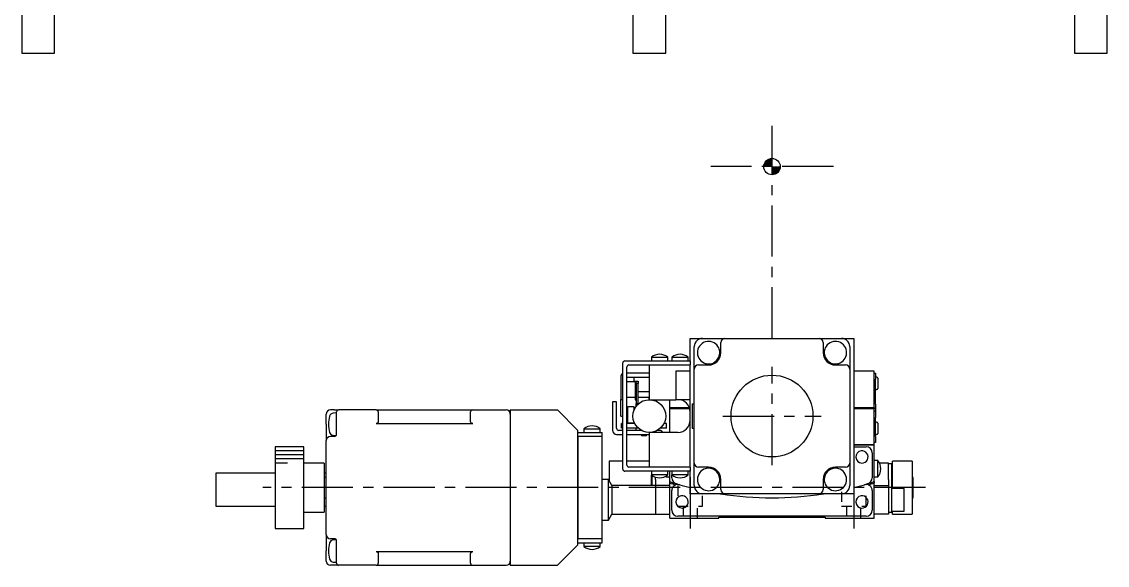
# Model space of a CAD drawing. Extents: x 165 to 837, y 27 to 488.
# Drawn here: x 197.2 to 462.8, y 107.2 to 240.2 of the extents above; entities that cross this region are included whole.
import ezdxf

# ---------------------------------------------------------------- set-up
doc = ezdxf.new("R2010")
doc.units = 0
doc.header["$LTSCALE"] = 10
doc.linetypes.add('CENTER', pattern=[2, 1.25, -0.25, 0.25, -0.25])
doc.linetypes.add('DOT', pattern=[0.5, 0.25, -0.25])
for name, color, linetype in [('1', 7, 'CONTINUOUS'), ('11', 7, 'CONTINUOUS'), ('15', 7, 'CONTINUOUS'), ('2', 7, 'CONTINUOUS')]:
    doc.layers.add(name, color=color, linetype=linetype)

msp = doc.modelspace()

# ---------------------------------------------------------------- linework, layer by layer
at = {"layer": '1', "color": 7, "linetype": 'CONTINUOUS'}
for p, q in [((197.25, 302.999999), (197.25, 232.500001)), ((205.25, 232.500001), (205.25, 302.999999)), ((346.749999, 302.999999), (346.749999, 232.500001)), ((354.749999, 232.500001), (354.749999, 302.999999)), ((454.75, 246.999999), (454.75, 232.500001)), ((462.75, 232.500001), (462.75, 246.999999)), ((197.25, 232.500001), (201.25, 232.500001)), ((201.25, 232.500001), (205.25, 232.500001)), ((346.749999, 232.500001), (354.749999, 232.500001)), ((454.75, 232.500001), (462.75, 232.500001)), ((360.749999, 157.25), (360.749999, 162.75)), ((360.749999, 162.75), (363.749999, 162.75)), ((363.749999, 162.75), (367.835785, 162.75)), ((363.749999, 162.75), (365.101767, 162.75)), ((367.835785, 162.75), (369.249999, 162.75)), ((369.249999, 162.75), (392.249999, 162.75)), ((392.249999, 162.75), (393.664213, 162.75)), ((393.664213, 162.75), (397.749999, 162.75)), ((396.398231, 162.75), (397.749999, 162.75)), ((397.749999, 162.75), (400.749999, 162.75)), ((400.749999, 162.75), (400.749999, 124.75)), ((361.749999, 156.664214), (361.749999, 160.75)), ((361.749999, 159.398232), (361.749999, 160.75)), ((368.249999, 159.25), (368.249999, 161.75)), ((393.249999, 161.75), (393.249999, 159.25)), ((399.749999, 160.75), (399.749999, 156.664214)), ((399.749999, 160.75), (399.749999, 159.398232)), ((344.249999, 130.75), (344.249999, 156.75)), ((344.749999, 157.25), (360.749999, 157.25)), ((351.249999, 158.147999), (352.898468, 158.147999)), ((351.249999, 158.147999), (351.249999, 157.25)), ((352.898468, 158.147999), (355.249999, 158.147999)), ((355.249999, 157.25), (355.249999, 158.147999)), ((356.249999, 158.147999), (357.898468, 158.147999)), ((356.249999, 158.147999), (356.249999, 157.25)), ((357.898468, 158.147999), (360.249999, 158.147999)), ((360.249999, 157.25), (360.249999, 158.147999)), ((360.749999, 157.25), (360.749999, 156.25)), ((361.749999, 155.25), (361.749999, 156.664214)), ((399.749999, 156.664214), (399.749999, 155.25)), ((345.249999, 131.75), (345.249999, 155.75)), ((350.749999, 154.25), (345.249999, 154.25)), ((345.749999, 156.25), (360.749999, 156.25)), ((350.749999, 147.75), (350.749999, 156.25)), ((360.749999, 154.75), (357.249999, 154.75)), ((357.249999, 154.75), (357.249999, 147.75)), ((360.749999, 154.75), (360.749999, 156.25)), ((360.749999, 147.75), (360.749999, 154.75)), ((361.749999, 132.25), (361.749999, 155.25)), ((362.749999, 156.25), (365.249999, 156.25)), ((396.249999, 156.25), (398.749999, 156.25)), ((399.749999, 155.25), (399.749999, 132.25)), ((405.749999, 154.75), (400.749999, 154.75)), ((405.749999, 145.834807), (405.749999, 154.75)), ((405.749999, 154.25), (406.049999, 154.25)), ((406.049999, 154.25), (406.049999, 152.75)), ((343.749999, 153.25), (343.749999, 147.81253)), ((347.249999, 152.15), (345.249999, 152.15)), ((345.749999, 153.25), (350.749999, 153.25)), ((347.049999, 152.25), (347.049999, 153.25)), ((347.049999, 152.25), (348.049999, 152.25)), ((347.249999, 152.25), (347.249999, 147.75)), ((347.549999, 152.249863), (348.049999, 152.249863)), ((347.549999, 151.74985), (347.549999, 152.249863)), ((348.049999, 151.74985), (347.549999, 151.74985)), ((347.549999, 151.74985), (347.549999, 146.795806)), ((348.049999, 152.25), (348.049999, 152.249863)), ((348.049999, 152.249863), (348.049999, 151.74985)), ((348.049999, 146.795806), (348.049999, 151.74985)), ((406.049999, 146.635888), (406.049999, 152.75)), ((406.399999, 153.25), (406.299999, 153.25)), ((406.649999, 153), (406.649999, 152.990149)), ((406.649999, 153), (406.649999, 150.5)), ((406.649999, 152.990149), (406.649999, 150.5)), ((350.749999, 149.660616), (348.049999, 149.660616)), ((406.299999, 150.25), (406.399999, 150.25)), ((342.749999, 147.25), (341.749999, 147.25)), ((341.749999, 147.25), (341.749999, 140.25)), ((342.749999, 140.75), (342.749999, 147.25)), ((343.749999, 143.75), (343.749999, 147.81253)), ((343.749999, 147.81253), (344.249999, 147.81253)), ((345.249999, 148.35), (347.249999, 148.35)), ((345.449999, 146.05), (346.949999, 146.05)), ((345.449999, 142.05), (345.449999, 146.05)), ((346.949999, 146.05), (346.949999, 144.999)), ((347.249999, 147.75), (347.549999, 147.75)), ((347.549999, 146.795806), (348.049999, 146.795806)), ((347.549999, 146.249888), (347.549999, 146.795806)), ((347.549999, 146.249888), (347.62741, 146.249888)), ((350.749999, 148.25), (348.049999, 148.25)), ((348.049999, 146.795806), (348.049999, 146.701271)), ((350.649999, 148.25), (350.649999, 147.75)), ((350.649999, 147.75), (350.749999, 147.75)), ((350.749999, 147.75), (357.249999, 147.75)), ((350.949999, 147.744997), (350.949999, 147.75)), ((351.449999, 147.75), (351.449999, 147.688274)), ((355.749999, 145.834807), (355.749999, 147.75)), ((360.749999, 147.75), (357.249999, 147.75)), ((360.749999, 131.25), (360.749999, 147.75)), ((361.249999, 146.75), (361.249999, 140.75)), ((361.249999, 146.75), (361.749999, 146.75)), ((406.049999, 146.635888), (406.049999, 145.241149)), ((271.749999, 141.75), (271.749999, 144.25)), ((273.749999, 145.25), (272.749999, 145.25)), ((274.249999, 144.5), (273.446276, 144.457879)), ((273.749999, 145.25), (274.749999, 145.25)), ((274.249999, 143.25), (274.249999, 144.75)), ((283.949999, 145.25), (274.749999, 145.25)), ((283.949999, 145.25), (307.549999, 145.25)), ((284.449999, 144.75), (284.449999, 143.25)), ((307.049999, 143.25), (307.049999, 144.75)), ((307.549999, 145.25), (315.749999, 145.25)), ((316.749999, 145.25), (328.249999, 145.25)), ((316.749999, 145.25), (316.749999, 107.25)), ((333.249999, 140.25), (328.249999, 145.25)), ((343.749999, 143.75), (344.249999, 143.75)), ((355.749999, 145.509051), (355.749999, 145.834807)), ((355.749999, 145.834807), (360.546996, 145.834807)), ((355.749999, 139.75), (355.749999, 145.509051)), ((360.652384, 145.509051), (355.749999, 145.509051)), ((400.749999, 145.834807), (405.749999, 145.834807)), ((405.749999, 145.509051), (400.749999, 145.509051)), ((405.749999, 145.834807), (405.749999, 145.509051)), ((405.749999, 136.75), (405.749999, 145.509051)), ((406.049999, 144.920969), (405.749999, 144.920969)), ((406.049999, 145.241149), (406.049999, 144.920969)), ((406.049999, 144.920969), (406.049999, 143.420969)), ((406.049999, 138.75), (406.049999, 143.420969)), ((271.749999, 141.75), (271.749999, 137.75)), ((274.249999, 139.164214), (274.249999, 143.25)), ((283.974533, 141.898835), (283.949999, 141.898232)), ((283.949999, 141.898232), (307.549999, 141.898232)), ((283.999008, 141.90064), (283.974533, 141.898835)), ((284.023364, 141.903644), (283.999008, 141.90064)), ((284.047544, 141.90784), (284.023364, 141.903644)), ((284.071489, 141.913217), (284.047544, 141.90784)), ((284.095141, 141.919762), (284.071489, 141.913217)), ((284.118444, 141.92746), (284.095141, 141.919762)), ((284.141341, 141.936293), (284.118444, 141.92746)), ((284.163777, 141.946238), (284.141341, 141.936293)), ((284.185697, 141.957272), (284.163777, 141.946238)), ((284.20705, 141.969368), (284.185697, 141.957272)), ((284.227784, 141.982497), (284.20705, 141.969368)), ((284.247849, 141.996629), (284.227784, 141.982497)), ((284.267196, 142.011727), (284.247849, 141.996629)), ((284.285778, 142.027757), (284.267196, 142.011727)), ((284.303552, 142.044679), (284.285778, 142.027757)), ((284.320475, 142.062453), (284.303552, 142.044679)), ((284.336504, 142.081036), (284.320475, 142.062453)), ((284.351603, 142.100383), (284.336504, 142.081036)), ((284.365734, 142.120447), (284.351603, 142.100383)), ((284.378863, 142.141181), (284.365734, 142.120447)), ((284.39096, 142.162534), (284.378863, 142.141181)), ((284.401994, 142.184455), (284.39096, 142.162534)), ((284.411939, 142.206891), (284.401994, 142.184455)), ((284.420771, 142.229787), (284.411939, 142.206891)), ((284.428469, 142.25309), (284.420771, 142.229787)), ((284.435015, 142.276742), (284.428469, 142.25309)), ((284.440392, 142.300687), (284.435015, 142.276742)), ((284.444587, 142.324867), (284.440392, 142.300687)), ((284.447591, 142.349224), (284.444587, 142.324867)), ((284.449397, 142.373698), (284.447591, 142.349224)), ((284.449999, 142.398232), (284.449397, 142.373698)), ((284.449999, 143.25), (284.449999, 142.398232)), ((307.049999, 142.398232), (307.049999, 143.25)), ((307.050601, 142.373698), (307.049999, 142.398232)), ((307.052407, 142.349224), (307.050601, 142.373698)), ((307.055411, 142.324867), (307.052407, 142.349224)), ((307.059606, 142.300687), (307.055411, 142.324867)), ((307.064983, 142.276742), (307.059606, 142.300687)), ((307.071529, 142.25309), (307.064983, 142.276742)), ((307.079227, 142.229787), (307.071529, 142.25309)), ((307.088059, 142.206891), (307.079227, 142.229787)), ((307.098004, 142.184455), (307.088059, 142.206891)), ((307.109038, 142.162534), (307.098004, 142.184455)), ((307.121135, 142.141181), (307.109038, 142.162534)), ((307.134264, 142.120447), (307.121135, 142.141181)), ((307.148395, 142.100383), (307.134264, 142.120447)), ((307.163494, 142.081036), (307.148395, 142.100383)), ((307.179523, 142.062453), (307.163494, 142.081036)), ((307.196446, 142.044679), (307.179523, 142.062453)), ((307.21422, 142.027757), (307.196446, 142.044679)), ((307.232802, 142.011727), (307.21422, 142.027757)), ((307.252149, 141.996629), (307.232802, 142.011727)), ((307.272214, 141.982497), (307.252149, 141.996629)), ((307.292948, 141.969368), (307.272214, 141.982497)), ((307.314301, 141.957272), (307.292948, 141.969368)), ((307.336221, 141.946238), (307.314301, 141.957272)), ((307.358657, 141.936293), (307.336221, 141.946238)), ((307.381554, 141.92746), (307.358657, 141.936293)), ((307.404857, 141.919762), (307.381554, 141.92746)), ((307.428509, 141.913217), (307.404857, 141.919762)), ((307.452454, 141.90784), (307.428509, 141.913217)), ((307.476634, 141.903644), (307.452454, 141.90784)), ((307.50099, 141.90064), (307.476634, 141.903644)), ((307.525465, 141.898835), (307.50099, 141.90064)), ((307.549999, 141.898232), (307.525465, 141.898835)), ((343.949999, 140.75), (343.949999, 141.95)), ((344.249999, 141.95), (343.949999, 141.95)), ((344.249999, 140.75), (343.949999, 140.75)), ((345.249999, 142.05), (345.449999, 142.05)), ((347.177885, 141.95), (345.249999, 141.95)), ((348.104248, 140.75), (345.249999, 140.75)), ((347.129226, 142.05), (345.449999, 142.05)), ((346.449999, 141.95), (346.449999, 142.05)), ((347.449999, 140.75), (347.449999, 140.25)), ((354.949999, 140.75), (353.39575, 140.75)), ((354.949999, 141.95), (354.322113, 141.95)), ((354.449999, 142.05), (354.370772, 142.05)), ((354.449999, 141.95), (354.449999, 142.05)), ((354.949999, 140.75), (354.949999, 141.95)), ((361.249999, 140.75), (361.749999, 140.75)), ((406.399999, 142.25), (406.299999, 142.25)), ((406.649999, 142), (406.649999, 141.990149)), ((406.649999, 142), (406.649999, 139.5)), ((406.649999, 141.990149), (406.649999, 139.5)), ((273.749999, 138.75), (272.749999, 138.75)), ((273.446276, 139.042121), (274.184962, 139.003408)), ((333.249999, 138.75), (333.249999, 140.25)), ((333.249999, 139.75), (339.249999, 139.75)), ((339.249999, 138.75), (333.249999, 138.75)), ((333.249999, 138.75), (333.249999, 113.75)), ((333.249999, 113.75), (333.249999, 138.75)), ((334.749999, 140.647999), (338.749999, 140.647999)), ((334.749999, 140.647999), (334.749999, 139.75)), ((338.749999, 139.75), (338.749999, 140.647999)), ((339.249999, 138.75), (339.249999, 139.75)), ((339.249999, 113.75), (339.249999, 138.75)), ((342.749999, 139.25), (344.249999, 139.25)), ((344.249999, 140.25), (343.249999, 140.25)), ((348.813507, 140.25), (345.249999, 140.25)), ((345.249999, 139.25), (350.749999, 139.25)), ((348.649999, 139.25), (348.949999, 138.95)), ((349.949999, 138.95), (348.949999, 138.95)), ((349.949999, 138.95), (350.249999, 139.25)), ((350.749999, 131.25), (350.749999, 139.75)), ((357.749999, 139.75), (350.749999, 139.75)), ((351.749999, 139.75), (351.749999, 139.877017)), ((353.342892, 140.25), (352.686491, 140.25)), ((354.049999, 139.75), (353.696446, 140.103553)), ((406.049999, 138.75), (406.049999, 137.25)), ((406.299999, 139.25), (406.399999, 139.25)), ((259.249999, 136.25), (259.249999, 116.25)), ((266.249999, 136.25), (259.249999, 136.25)), ((266.249999, 116.25), (266.249999, 136.25)), ((271.749999, 114.75), (271.749999, 137.75)), ((400.749999, 136.75), (405.749999, 136.75)), ((405.749999, 136.75), (400.749999, 136.75)), ((400.749999, 136.25), (403.749999, 136.25)), ((406.049999, 137.25), (405.749999, 137.25)), ((405.749999, 127.704559), (405.749999, 136.75)), ((340.949999, 132.75), (340.949999, 127.90359)), ((340.949999, 132.75), (340.949999, 128.25)), ((344.249999, 132.75), (340.949999, 132.75)), ((346.449999, 132.75), (345.249999, 132.75)), ((350.749999, 132.75), (346.449999, 132.75)), ((405.249999, 134.75), (405.249999, 128.649737)), ((406.647998, 132.85), (405.749999, 132.85)), ((406.647998, 132.85), (405.749999, 132.85)), ((406.647998, 128.85), (406.647998, 132.85)), ((410.249999, 126), (410.249999, 132.75)), ((415.049999, 132.75), (410.249999, 132.75)), ((415.049999, 132.75), (415.049999, 119.75)), ((271.249999, 132.25), (266.249999, 132.25)), ((271.249999, 132.25), (271.249999, 120.25)), ((360.749999, 130.25), (344.749999, 130.25)), ((360.749999, 131.25), (345.749999, 131.25)), ((351.249999, 130.25), (351.249999, 129.352001)), ((355.249999, 129.352001), (355.249999, 130.25)), ((355.749999, 127.704559), (355.749999, 130.25)), ((356.249999, 130.25), (356.249999, 129.352001)), ((360.249999, 129.352001), (360.249999, 130.25)), ((360.749999, 131.25), (360.749999, 130.25)), ((360.749999, 124.75), (360.749999, 130.25)), ((361.749999, 130.835786), (361.749999, 132.25)), ((361.749999, 126.75), (361.749999, 130.835786)), ((365.249999, 131.25), (362.749999, 131.25)), ((398.749999, 131.25), (396.249999, 131.25)), ((399.749999, 132.25), (399.749999, 130.835786)), ((399.749999, 130.835786), (399.749999, 126.75)), ((409.249999, 132.25), (407.027498, 132.25)), ((409.249999, 128.25), (409.249999, 132.25)), ((410.049999, 132.05), (409.249999, 132.05)), ((410.049999, 126.25), (410.049999, 132.05)), ((244.750001, 129.75), (244.750001, 121.75)), ((259.249999, 129.75), (244.750001, 129.75)), ((271.749999, 129.75), (271.249999, 129.75)), ((271.749999, 128.75), (271.249999, 128.75)), ((340.749999, 128.25), (339.249999, 128.25)), ((340.749999, 128.25), (340.249999, 128.25)), ((340.749999, 118.25), (340.749999, 128.25)), ((340.949999, 128.25), (340.749999, 128.25)), ((341.616024, 126.75), (340.749999, 128.25)), ((340.949999, 128.25), (340.949999, 127.90359)), ((340.949999, 128.25), (340.949999, 127.90359)), ((352.612217, 129.352001), (351.249999, 129.352001)), ((351.249999, 126.75), (351.249999, 129.352001)), ((351.449999, 126.75), (351.449999, 129.204249)), ((352.249999, 128.25), (352.249999, 128.810263)), ((352.249999, 128.25), (352.249999, 126.75)), ((355.249999, 129.352001), (352.612217, 129.352001)), ((354.852, 128.85), (354.852, 129.079875)), ((354.852, 128.85), (355.749999, 128.85)), ((354.852, 128.85), (355.749999, 128.85)), ((355.749999, 127.389222), (355.749999, 127.704559)), ((357.612217, 129.352001), (356.249999, 129.352001)), ((356.249999, 128.649737), (356.249999, 129.352001)), ((360.249999, 129.352001), (357.612217, 129.352001)), ((361.749999, 126.75), (361.749999, 128.101768)), ((368.249999, 125.75), (368.249999, 128.25)), ((393.249999, 128.25), (393.249999, 125.75)), ((399.749999, 128.101768), (399.749999, 126.75)), ((405.749999, 128.85), (406.647998, 128.85)), ((405.749999, 128.85), (406.647998, 128.85)), ((405.749999, 127.704559), (405.749999, 127.389222)), ((409.249999, 128.25), (409.249999, 126.75)), ((410.249999, 129.75), (410.049999, 129.75)), ((415.249999, 128.75), (415.049999, 128.75)), ((415.249999, 128.5), (415.249999, 128.75)), ((415.249999, 128.3499), (415.249999, 128.75)), ((415.249999, 124.1501), (415.249999, 128.3499)), ((341.616024, 126.75), (341.616024, 119.75)), ((352.249999, 126.75), (341.616024, 126.75)), ((352.249999, 126.75), (352.249999, 123.25)), ((355.749999, 126.75), (352.249999, 126.75)), ((355.749999, 118.75), (355.749999, 127.389222)), ((356.249999, 120.75), (356.249999, 125.520902)), ((405.249999, 125.520902), (405.249999, 120.75)), ((405.749999, 118.75), (405.749999, 127.389222)), ((405.749999, 126.75), (409.249999, 126.75)), ((409.249999, 126.75), (409.249999, 119.75)), ((410.049999, 126.25), (409.249999, 126.25)), ((410.049999, 120.25), (410.049999, 126.25)), ((413.049999, 126), (410.049999, 126)), ((413.049999, 123.25), (413.049999, 126)), ((413.049999, 120.5), (413.049999, 126)), ((271.249999, 123.75), (271.749999, 123.75)), ((352.249999, 123.25), (352.249999, 119.75)), ((363.749999, 124.75), (360.749999, 124.75)), ((367.835785, 124.75), (363.749999, 124.75)), ((365.101767, 124.75), (363.749999, 124.75)), ((369.249999, 124.75), (367.835785, 124.75)), ((392.249999, 124.75), (369.249999, 124.75)), ((393.664213, 124.75), (392.249999, 124.75)), ((397.749999, 124.75), (393.664213, 124.75)), ((397.749999, 124.75), (396.398231, 124.75)), ((400.749999, 124.75), (397.749999, 124.75)), ((413.049999, 120.5), (413.049999, 123.25)), ((415.049999, 123.75), (415.249999, 123.75)), ((415.249999, 123.75), (415.249999, 124.1501)), ((415.249999, 123.75), (415.249999, 124)), ((244.750001, 121.75), (259.249999, 121.75)), ((266.249999, 120.25), (271.249999, 120.25)), ((271.249999, 121.75), (271.749999, 121.75)), ((340.749999, 118.25), (341.616024, 119.75)), ((341.616024, 119.75), (352.249999, 119.75)), ((352.249999, 119.75), (355.749999, 119.75)), ((409.249999, 119.75), (405.749999, 119.75)), ((409.249999, 120.25), (410.049999, 120.25)), ((410.049999, 120.5), (413.049999, 120.5)), ((410.249999, 119.75), (410.249999, 120.5)), ((410.249999, 119.75), (415.049999, 119.75)), ((339.249999, 118.25), (340.749999, 118.25)), ((355.749999, 118.75), (367.749999, 118.75)), ((403.749999, 119.25), (357.749999, 119.25)), ((367.749999, 119.05), (393.749999, 119.05)), ((367.749999, 118.75), (367.749999, 119.05)), ((393.749999, 119.05), (393.749999, 118.75)), ((393.749999, 118.75), (405.749999, 118.75)), ((259.249999, 116.25), (266.249999, 116.25)), ((271.749999, 114.75), (271.749999, 110.75)), ((273.749999, 113.75), (272.749999, 113.75)), ((274.184962, 113.496592), (273.446276, 113.457879)), ((274.249999, 109.25), (274.249999, 113.335786)), ((328.249999, 107.25), (333.249999, 112.25)), ((339.249999, 113.75), (333.249999, 113.75)), ((333.249999, 112.25), (333.249999, 113.75)), ((333.249999, 112.75), (339.249999, 112.75)), ((334.749999, 112.75), (334.749999, 111.852001)), ((338.749999, 111.852001), (334.749999, 111.852001)), ((338.749999, 111.852001), (338.749999, 112.75)), ((339.249999, 112.75), (339.249999, 113.75)), ((271.749999, 108.25), (271.749999, 110.75)), ((274.249999, 107.75), (274.249999, 109.25)), ((283.949999, 110.601768), (307.549999, 110.601768)), ((283.949999, 110.601768), (283.974533, 110.601165)), ((283.974533, 110.601165), (283.999008, 110.59936)), ((283.999008, 110.59936), (284.023364, 110.596356)), ((284.023364, 110.596356), (284.047544, 110.59216)), ((284.047544, 110.59216), (284.071489, 110.586783)), ((284.071489, 110.586783), (284.095141, 110.580238)), ((284.095141, 110.580238), (284.118444, 110.57254)), ((284.118444, 110.57254), (284.141341, 110.563707)), ((284.141341, 110.563707), (284.163777, 110.553762)), ((284.163777, 110.553762), (284.185697, 110.542728)), ((284.185697, 110.542728), (284.20705, 110.530632)), ((284.20705, 110.530632), (284.227784, 110.517503)), ((284.227784, 110.517503), (284.247849, 110.503371)), ((284.247849, 110.503371), (284.267196, 110.488273)), ((284.267196, 110.488273), (284.285778, 110.472243)), ((284.285778, 110.472243), (284.303552, 110.455321)), ((284.303552, 110.455321), (284.320475, 110.437547)), ((284.320475, 110.437547), (284.336504, 110.418964)), ((284.336504, 110.418964), (284.351603, 110.399617)), ((284.351603, 110.399617), (284.365734, 110.379553)), ((284.365734, 110.379553), (284.378863, 110.358819)), ((284.378863, 110.358819), (284.39096, 110.337466)), ((284.39096, 110.337466), (284.401994, 110.315545)), ((284.401994, 110.315545), (284.411939, 110.293109)), ((284.411939, 110.293109), (284.420771, 110.270213)), ((284.420771, 110.270213), (284.428469, 110.24691)), ((284.428469, 110.24691), (284.435015, 110.223258)), ((284.435015, 110.223258), (284.440392, 110.199313)), ((284.440392, 110.199313), (284.444587, 110.175133)), ((284.444587, 110.175133), (284.447591, 110.150776)), ((284.447591, 110.150776), (284.449397, 110.126302)), ((284.449397, 110.126302), (284.449999, 110.101768)), ((284.449999, 110.101768), (284.449999, 109.25)), ((284.449999, 109.25), (284.449999, 107.75)), ((307.049999, 110.101768), (307.050601, 110.126302)), ((307.049999, 109.25), (307.049999, 110.101768)), ((307.049999, 107.75), (307.049999, 109.25)), ((307.050601, 110.126302), (307.052407, 110.150776)), ((307.052407, 110.150776), (307.055411, 110.175133)), ((307.055411, 110.175133), (307.059606, 110.199313)), ((307.059606, 110.199313), (307.064983, 110.223258)), ((307.064983, 110.223258), (307.071529, 110.24691)), ((307.071529, 110.24691), (307.079227, 110.270213)), ((307.079227, 110.270213), (307.088059, 110.293109)), ((307.088059, 110.293109), (307.098004, 110.315545)), ((307.098004, 110.315545), (307.109038, 110.337466)), ((307.109038, 110.337466), (307.121135, 110.358819)), ((307.121135, 110.358819), (307.134264, 110.379553)), ((307.134264, 110.379553), (307.148395, 110.399617)), ((307.148395, 110.399617), (307.163494, 110.418964)), ((307.163494, 110.418964), (307.179523, 110.437547)), ((307.179523, 110.437547), (307.196446, 110.455321)), ((307.196446, 110.455321), (307.21422, 110.472243)), ((307.21422, 110.472243), (307.232802, 110.488273)), ((307.232802, 110.488273), (307.252149, 110.503371)), ((307.252149, 110.503371), (307.272214, 110.517503)), ((307.272214, 110.517503), (307.292948, 110.530632)), ((307.292948, 110.530632), (307.314301, 110.542728)), ((307.314301, 110.542728), (307.336221, 110.553762)), ((307.336221, 110.553762), (307.358657, 110.563707)), ((307.358657, 110.563707), (307.381554, 110.57254)), ((307.381554, 110.57254), (307.404857, 110.580238)), ((307.404857, 110.580238), (307.428509, 110.586783)), ((307.428509, 110.586783), (307.452454, 110.59216)), ((307.452454, 110.59216), (307.476634, 110.596356)), ((307.476634, 110.596356), (307.50099, 110.59936)), ((307.50099, 110.59936), (307.525465, 110.601165)), ((307.525465, 110.601165), (307.549999, 110.601768)), ((273.749999, 107.25), (272.749999, 107.25)), ((273.446276, 108.042121), (274.249999, 108)), ((274.749999, 107.25), (273.749999, 107.25)), ((283.949999, 107.25), (274.749999, 107.25)), ((283.949999, 107.25), (307.549999, 107.25)), ((307.549999, 107.25), (315.749999, 107.25)), ((316.749999, 107.25), (328.249999, 107.25))]:
    msp.add_line(p, q, dxfattribs=at)
at = {"layer": '1', "color": 4, "linetype": 'DOT'}
for p, q in [((357.749999, 126.771048), (357.749999, 121.75)), ((363.749999, 121.75), (363.749999, 125.247233)), ((397.749999, 125.247233), (397.749999, 121.75)), ((403.749999, 121.75), (403.749999, 126.771221)), ((357.749999, 121.75), (363.749999, 121.75)), ((358.999999, 121.75), (358.999999, 118.75)), ((362.499999, 118.75), (362.499999, 121.75)), ((397.749999, 121.75), (403.749999, 121.75)), ((398.999999, 121.75), (398.999999, 118.75)), ((402.499999, 118.75), (402.499999, 121.75))]:
    msp.add_line(p, q, dxfattribs=at)
at = {"layer": '1', "color": 7, "linetype": 'CONTINUOUS'}
for centre, radius in [((380.749999, 143.75), 10), ((350.749999, 143.75), 4)]:
    msp.add_circle(centre, radius, dxfattribs=at)
for centre, radius, start, end in [((363.749999, 160.75), 2, 90, 180), ((365.249999, 159.25), 2.75, 24.619977, 245.380023), ((369.249999, 161.75), 1, 90, 180), ((392.249999, 161.75), 1, 0, 90), ((396.249999, 159.25), 2.75, 294.619977, 155.380023), ((397.749999, 160.75), 2, 0, 90), ((365.246918, 159.257513), 2.749683, 359.84344, 24.450906), ((396.261466, 159.255708), 2.758065, 155.587069, 180.118585), ((344.749999, 156.75), 0.5, 90, 180), ((353.249999, 155.65), 3.2, 51.317813, 128.682187), ((358.249999, 155.65), 3.2, 51.317813, 128.682187), ((365.244303, 159.261526), 2.758123, 245.587333, 270.118321), ((365.249999, 159.25), 3, 270, 0), ((365.249999, 159.25), 2.746592, 270, 0), ((396.249999, 159.25), 3, 180, 270), ((396.249999, 159.25), 2.746592, 180, 270), ((396.257523, 159.253033), 2.749634, 269.843221, 294.451125), ((344.749999, 153.25), 1, 120, 180), ((345.749999, 155.75), 0.5, 90, 180), ((362.749999, 155.25), 1, 90, 180), ((398.749999, 155.25), 1, 0, 90), ((345.749999, 152.25), 1, 90, 120), ((406.299999, 153), 0.25, 90, 180), ((406.399999, 153), 0.25, 0, 90), ((406.299999, 150.5), 0.25, 180, 270), ((406.399999, 150.5), 0.25, 270, 0), ((357.749999, 144.75), 3, 0, 90), ((272.749999, 144.25), 1, 90, 180), ((279.249999, 141.75), 7, 163.448632, 196.551368), ((273.498611, 143.459249), 1, 92.999972, 163.448664), ((274.749999, 144.75), 0.5, 90, 180), ((283.949999, 144.75), 0.5, 0, 90), ((307.549999, 144.75), 0.5, 90, 180), ((315.749999, 144.25), 1, 0, 90), ((336.749999, 138.15), 3.2, 51.317813, 128.682187), ((343.249999, 140.75), 0.5, 180, 270), ((357.749999, 142.75), 3, 270, 0), ((406.299999, 142), 0.25, 90, 180), ((406.399999, 142), 0.25, 0, 90), ((272.749999, 137.75), 1, 90, 180), ((273.498611, 140.040751), 1, 196.551336, 267.000028), ((273.749999, 139.25), 0.5, 270, 0), ((342.749999, 140.25), 1, 180, 270), ((353.342892, 139.75), 0.5, 45, 90), ((406.299999, 139.5), 0.25, 180, 270), ((406.399999, 139.5), 0.25, 270, 0), ((403.749999, 134.75), 1.5, 0, 90), ((402.749999, 133.75), 1.5, 97.197951, 270), ((402.749999, 133.75), 1.5, 270, 97.197951), ((404.149999, 130.85), 3.2, 321.317813, 38.682187), ((344.749999, 130.75), 0.5, 180, 270), ((345.749999, 131.75), 0.5, 180, 270), ((362.749999, 132.25), 1, 180, 270), ((365.249999, 128.25), 2.75, 114.619977, 335.380023), ((365.242488, 128.246907), 2.749694, 89.843493, 114.450853), ((365.249999, 128.25), 3, 0, 90), ((365.249999, 128.25), 2.746592, 0, 90), ((396.249999, 128.25), 3, 90, 180), ((396.249999, 128.25), 2.746592, 90, 180), ((396.249999, 128.25), 2.75, 204.619977, 65.380023), ((396.255695, 128.238474), 2.758123, 65.587333, 90.118321), ((398.749999, 132.25), 1, 270, 0), ((353.249999, 131.85), 3.2, 231.317813, 270), ((353.249999, 131.85), 3.2, 270, 308.682187), ((357.349999, 130.85), 3.2, 215.038557, 218.682187), ((380.749999, 204.75), 81, 252.022591, 253.183458), ((358.249999, 131.85), 3.2, 231.317813, 270), ((357.749999, 128.649737), 1.5, 180, 253.183458), ((358.249999, 131.85), 3.2, 270, 308.682187), ((365.238525, 128.244293), 2.758072, 335.587101, 0.118554), ((396.253032, 128.242476), 2.749634, 179.843221, 204.451125), ((403.749999, 128.649737), 1.5, 286.816542, 0), ((380.749999, 204.75), 81, 286.816542, 287.977409), ((380.749999, 204.75), 81.3, 252.091182, 253.182481), ((357.749999, 125.520902), 1.5, 73.812125, 180), ((380.749999, 204.75), 81, 253.183458, 253.812125), ((380.749999, 204.75), 81, 253.812125, 255.705051), ((380.749999, 204.75), 81, 253.812125, 255.705051), ((363.749999, 126.75), 2, 180, 270), ((369.249999, 125.75), 1, 180, 270), ((392.249999, 125.75), 1, 270, 0), ((397.749999, 126.75), 2, 270, 0), ((380.749999, 204.75), 81, 284.294949, 286.187875), ((380.749999, 204.75), 81, 284.294949, 286.187875), ((380.749999, 204.75), 81, 286.187875, 286.816542), ((403.749999, 125.520902), 1.5, 0, 106.187875), ((380.749999, 204.75), 81.3, 286.817519, 287.908818), ((358.749999, 122.75), 1.5, 97.197951, 270), ((358.749999, 122.75), 1.5, 270, 97.197951), ((380.749999, 204.75), 81, 260.987549, 261.102356), ((380.749999, 204.75), 81, 260.987549, 261.102553), ((380.749999, 204.75), 81, 261.102356, 278.890102), ((380.749999, 204.75), 81, 261.102553, 278.89), ((380.749999, 204.75), 81, 278.89, 279.012451), ((380.749999, 204.75), 81, 278.890102, 279.012451), ((402.749999, 122.75), 1.5, 97.197951, 270), ((402.749999, 122.75), 1.5, 270, 97.197951), ((357.749999, 120.75), 1.5, 180, 270), ((403.749999, 120.75), 1.5, 270, 0), ((272.749999, 114.75), 1, 180, 270), ((279.249999, 110.75), 7, 163.448632, 196.551368), ((273.498611, 112.459249), 1, 92.999972, 163.448664), ((273.749999, 113.25), 0.5, 0, 90), ((336.749999, 114.35), 3.2, 231.317813, 270), ((336.749999, 114.35), 3.2, 270, 308.682187), ((272.749999, 108.25), 1, 180, 270), ((273.498611, 109.040751), 1, 196.551336, 267.000028), ((274.749999, 107.75), 0.5, 180, 270), ((283.949999, 107.75), 0.5, 270, 0), ((307.549999, 107.75), 0.5, 180, 270), ((315.749999, 108.25), 1, 270, 0)]:
    msp.add_arc(centre, radius, start, end, dxfattribs=at)
at = {"layer": '11', "color": 4, "linetype": 'CENTER'}
for p, q in [((380.749999, 162.75), (380.749999, 214.75)), ((395.749999, 204.75), (365.749999, 204.75)), ((380.749999, 131.75), (380.749999, 155.75)), ((368.749999, 143.75), (392.749999, 143.75)), ((360.749999, 128.771048), (360.749999, 115.75)), ((400.749999, 128.771221), (400.749999, 115.75)), ((418.249999, 126.25), (256.249999, 126.25))]:
    msp.add_line(p, q, dxfattribs=at)
at = {"layer": '15', "color": 7, "linetype": 'CONTINUOUS'}
msp.add_circle((380.749999, 204.75), 2, dxfattribs=at)
for centre, radius, start, end in [((380.749999, 204.75), 1.8, 90, 180), ((380.749999, 204.75), 1.6, 90, 180), ((380.749999, 204.75), 1.4, 90, 179.999955), ((380.749999, 204.75), 1.2, 90, 179.99997), ((380.749999, 204.75), 1, 90, 179.999964), ((380.749997, 204.750002), 0.799999, 89.999799, 180.000086), ((380.749999, 204.75), 0.6, 89.99994, 180), ((380.749999, 204.75), 0.4, 90, 180), ((380.749999, 204.75), 0.2, 90, 180), ((380.749999, 204.75), 0.6, 269.99994, 0), ((380.749999, 204.75), 1.8, 270, 0), ((380.749999, 204.75), 1.6, 270, 0), ((380.749999, 204.75), 0.4, 270, 0), ((380.749999, 204.75), 0.2, 270, 0), ((380.749999, 204.75), 1.2, 270, 359.99997), ((380.749999, 204.75), 1.4, 270, 359.999955), ((380.749999, 204.75), 1, 270, 359.999964), ((380.749997, 204.750002), 0.799999, 270.000201, 359.999914)]:
    msp.add_arc(centre, radius, start, end, dxfattribs=at)
at = {"layer": '2', "color": 4, "linetype": 'CONTINUOUS'}
for p, q in [((266.249999, 135.25), (259.249999, 135.25)), ((266.249999, 134.25), (259.249999, 134.25)), ((266.249999, 133.25), (259.249999, 133.25)), ((262.249999, 132.25), (259.249999, 132.25))]:
    msp.add_line(p, q, dxfattribs=at)

doc.saveas('drawing.dxf')
